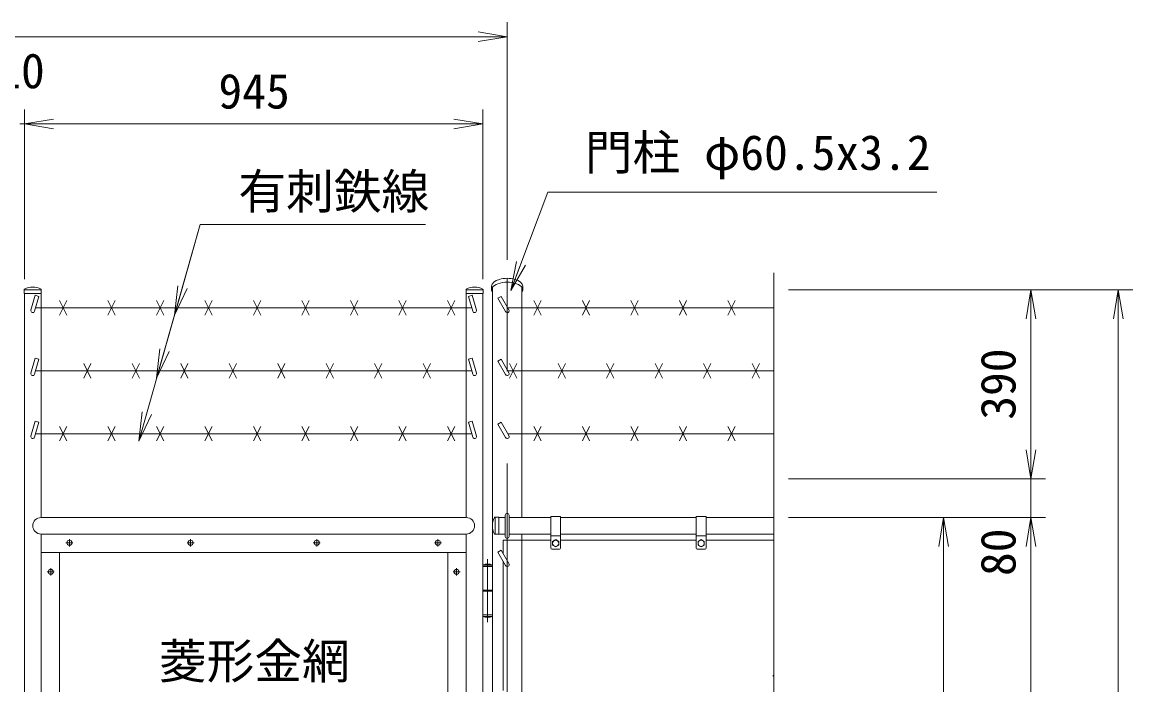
# Model space of a CAD drawing. Units: millimetres, scale not verified. Extents: x -6300 to 6300, y -4455 to 4455.
# Drawn here: x 1568 to 3858, y 606 to 1973 of the extents above; entities that cross this region are included whole.
import ezdxf
from ezdxf.enums import TextEntityAlignment as Align

# ---------------------------------------------------------------- set-up
doc = ezdxf.new("R2010")
doc.units = ezdxf.units.MM
doc.header["$LTSCALE"] = 30
doc.linetypes.add('USER1', pattern=[50.8, 31.75, -6.35, 6.35, -6.35])
for name, color, linetype, lineweight in [('0-0_D-DCR-HCH', 7, 'Continuous', 9), ('0-1_D-STR1', 1, 'Continuous', 18), ('0-2_D-STR3', 3, 'Continuous', 13), ('0-3_D-BMK', 2, 'USER1', 13), ('0-6_D-STR-TXT', 7, 'Continuous', 9), ('0-7_D-STR-DIM', 7, 'Continuous', 9), ('0-8_0', 7, 'Continuous', 9)]:
    doc.layers.add(name, color=color, linetype=linetype, lineweight=lineweight)
doc.styles.add('ＭＳ ゴシック', font='')
doc.styles.get('ＭＳ ゴシック').set_extended_font_data('MS Gothic')

# ---------------------------------------------------------------- blocks, each defined once
blk = doc.blocks.new('_Open')
at = {"layer": '0-8_0'}
blk.add_line((-30, 5), (0, 0), dxfattribs=at)
blk.add_lwpolyline([(-30, -5), (0, 0), (-30, 0)], dxfattribs=at)

msp = doc.modelspace()

# ---------------------------------------------------------------- linework, layer by layer
at = {"layer": '0-0_D-DCR-HCH'}
msp.add_line((3118.32, 622.82), (3115.98, 625.16), dxfattribs=at)
at = {"layer": '0-1_D-STR1'}
for p, q in [((1572.57, 1421.28), (1572.57, 1412.95)), ((1607.57, 1420.95), (1572.57, 1420.95)), ((1607.57, 1421.28), (1607.57, 1412.95)), ((2483.57, 1421.28), (2483.57, 1412.95)), ((2483.57, 1420.95), (2518.57, 1420.95)), ((2518.57, 1421.28), (2518.57, 1412.95)), ((2536.22, 1420.66), (2536.22, 1428.62)), ((2598.57, 950.95), (2598.57, 1425.98)), ((2600.42, 1420.66), (2600.42, 1428.62)), ((1607.57, 1412.95), (1572.57, 1412.95)), ((1573.07, 1412.95), (1573.07, -26.05)), ((1607.07, 1412.95), (1607.07, 950.95)), ((2483.57, 1412.95), (2518.57, 1412.95)), ((2484.07, 950.95), (2484.07, 1412.95)), ((2518.07, -1019.05), (2518.07, 1412.95)), ((2484.07, 950.95), (1607.07, 950.95)), ((2542.99, 951.45), (2551.32, 951.45)), ((2543.32, 951.45), (2543.32, 916.45)), ((2551.32, 951.45), (2551.32, 916.45)), ((2564.32, 950.95), (2551.32, 950.95)), ((2658.32, 950.95), (2572.32, 950.95)), ((2958.32, 950.95), (2678.32, 950.95)), ((3118.32, 950.95), (2978.32, 950.95)), ((1607.07, 916.95), (1607.07, -26.05)), ((2484.07, 916.95), (1607.07, 916.95)), ((2484.07, -985.05), (2484.07, 916.95)), ((2542.99, 916.45), (2551.32, 916.45)), ((2564.32, 916.95), (2551.32, 916.95)), ((2658.32, 916.95), (2572.32, 916.95)), ((2598.57, -985.05), (2598.57, 916.95)), ((2958.32, 916.95), (2678.32, 916.95)), ((3118.32, 916.95), (2978.32, 916.95)), ((2484.07, 878.95), (1607.07, 878.95)), ((1645.07, 878.95), (1645.07, 15.95)), ((2446.07, 15.95), (2446.07, 878.95))]:
    msp.add_line(p, q, dxfattribs=at)
msp.add_lwpolyline([(2538.07, 1425.98), (2538.07, -1399.05), (2598.57, -1399.05), (2598.57, -1019.05)], dxfattribs=at)
for centre, radius, start, end in [((1573.57, 1421.28), 1, 122.29827, 180), ((1590.07, 1390.73), 35.72, 61.52136, 118.47864), ((1606.57, 1421.28), 1, 0, 57.70173), ((2484.57, 1421.28), 1, 122.29827, 180), ((2501.07, 1390.73), 35.72, 61.52136, 118.47864), ((2517.57, 1421.28), 1, 0, 57.70173), ((1607.07, 933.95), 17, 90, 270), ((2484.07, 933.95), 17, 270, 90), ((2573.54, 933.95), 35.72, 151.52136, 208.47864), ((2542.99, 950.45), 1, 90, 147.70173), ((2542.99, 917.45), 1, 212.29827, 270)]:
    msp.add_arc(centre, radius, start, end, dxfattribs=at)
for centre, start_param, end_param in [((2568.32, 1428.62), 6.2831853, 9.424778), ((2568.32, 1420.66), 5.9420265, 9.7659367)]:
    msp.add_ellipse(centre, major_axis=(32.1, 0), ratio=0.494803, start_param=start_param, end_param=end_param, dxfattribs=at)
at = {"layer": '0-2_D-STR3'}
for p, q in [((1594.94, 1409.49), (1586.22, 1378.85)), ((1602.64, 1407.3), (1593.92, 1376.66)), ((1602.64, 1407.3), (1594.94, 1409.49)), ((1645.07, 1368.76), (1660.07, 1398.76)), ((1645.07, 1398.76), (1660.07, 1368.76)), ((1745.07, 1368.76), (1760.07, 1398.76)), ((1745.07, 1398.76), (1760.07, 1368.76)), ((1845.07, 1368.76), (1860.07, 1398.76)), ((1845.07, 1398.76), (1860.07, 1368.76)), ((1945.07, 1368.76), (1960.07, 1398.76)), ((1945.07, 1398.76), (1960.07, 1368.76)), ((2045.07, 1368.76), (2060.07, 1398.76)), ((2045.07, 1398.76), (2060.07, 1368.76)), ((2145.07, 1368.76), (2160.07, 1398.76)), ((2145.07, 1398.76), (2160.07, 1368.76)), ((2245.07, 1368.76), (2260.07, 1398.76)), ((2245.07, 1398.76), (2260.07, 1368.76)), ((2345.07, 1368.76), (2360.07, 1398.76)), ((2345.07, 1398.76), (2360.07, 1368.76)), ((2445.07, 1368.76), (2460.07, 1398.76)), ((2445.07, 1398.76), (2460.07, 1368.76)), ((2488.5, 1407.3), (2496.2, 1409.49)), ((2488.5, 1407.3), (2497.22, 1376.66)), ((2496.2, 1409.49), (2504.92, 1378.85)), ((2548.93, 1403.35), (2555.86, 1407.35)), ((2548.93, 1403.35), (2564.86, 1375.76)), ((2555.86, 1407.35), (2571.78, 1379.76)), ((2623.32, 1368.76), (2638.32, 1398.76)), ((2623.32, 1398.76), (2638.32, 1368.76)), ((2723.32, 1368.76), (2738.32, 1398.76)), ((2723.32, 1398.76), (2738.32, 1368.76)), ((2823.32, 1368.76), (2838.32, 1398.76)), ((2823.32, 1398.76), (2838.32, 1368.76)), ((2923.32, 1368.76), (2938.32, 1398.76)), ((2923.32, 1398.76), (2938.32, 1368.76)), ((2923.32, 1368.76), (2938.32, 1398.76)), ((2923.32, 1398.76), (2938.32, 1368.76)), ((3023.32, 1368.76), (3038.32, 1398.76)), ((3023.32, 1398.76), (3038.32, 1368.76)), ((2495.2, 1383.76), (1595.94, 1383.76)), ((3118.32, 1383.76), (2569.47, 1383.76)), ((1594.94, 1279.59), (1586.22, 1248.95)), ((1602.64, 1277.4), (1593.92, 1246.76)), ((1602.64, 1277.4), (1594.94, 1279.59)), ((1695.07, 1238.86), (1710.07, 1268.86)), ((1695.07, 1268.86), (1710.07, 1238.86)), ((1795.07, 1238.86), (1810.07, 1268.86)), ((1795.07, 1268.86), (1810.07, 1238.86)), ((1895.07, 1238.86), (1910.07, 1268.86)), ((1895.07, 1268.86), (1910.07, 1238.86)), ((1995.07, 1238.86), (2010.07, 1268.86)), ((1995.07, 1268.86), (2010.07, 1238.86)), ((2095.07, 1238.86), (2110.07, 1268.86)), ((2095.07, 1268.86), (2110.07, 1238.86)), ((2195.07, 1238.86), (2210.07, 1268.86)), ((2195.07, 1268.86), (2210.07, 1238.86)), ((2295.07, 1238.86), (2310.07, 1268.86)), ((2295.07, 1268.86), (2310.07, 1238.86)), ((2395.07, 1238.86), (2410.07, 1268.86)), ((2395.07, 1268.86), (2410.07, 1238.86)), ((2488.5, 1277.4), (2496.2, 1279.59)), ((2488.5, 1277.4), (2497.22, 1246.76)), ((2496.2, 1279.59), (2504.92, 1248.95)), ((2548.93, 1273.44), (2555.86, 1277.44)), ((2548.93, 1273.44), (2564.86, 1245.86)), ((2555.86, 1277.44), (2571.78, 1249.86)), ((2573.32, 1238.86), (2588.32, 1268.86)), ((2573.32, 1268.86), (2588.32, 1238.86)), ((2673.32, 1238.86), (2688.32, 1268.86)), ((2673.32, 1268.86), (2688.32, 1238.86)), ((2773.32, 1238.86), (2788.32, 1268.86)), ((2773.32, 1268.86), (2788.32, 1238.86)), ((2873.32, 1238.86), (2888.32, 1268.86)), ((2873.32, 1268.86), (2888.32, 1238.86)), ((2873.32, 1238.86), (2888.32, 1268.86)), ((2873.32, 1268.86), (2888.32, 1238.86)), ((2973.32, 1238.86), (2988.32, 1268.86)), ((2973.32, 1268.86), (2988.32, 1238.86)), ((3073.32, 1238.86), (3088.32, 1268.86)), ((3073.32, 1268.86), (3088.32, 1238.86)), ((2495.2, 1253.86), (1595.94, 1253.86)), ((3118.32, 1253.86), (2569.47, 1253.86)), ((1594.94, 1149.69), (1586.22, 1119.05)), ((1602.64, 1147.5), (1593.92, 1116.86)), ((1602.64, 1147.5), (1594.94, 1149.69)), ((2488.5, 1147.5), (2496.2, 1149.69)), ((2488.5, 1147.5), (2497.22, 1116.86)), ((2496.2, 1149.69), (2504.92, 1119.05)), ((2548.93, 1143.54), (2555.86, 1147.54)), ((2555.86, 1147.54), (2571.78, 1119.95)), ((2495.2, 1123.95), (1595.94, 1123.95)), ((1645.07, 1108.95), (1660.07, 1138.95)), ((1645.07, 1138.95), (1660.07, 1108.95)), ((1745.07, 1108.95), (1760.07, 1138.95)), ((1745.07, 1138.95), (1760.07, 1108.95)), ((1845.07, 1108.95), (1860.07, 1138.95)), ((1845.07, 1138.95), (1860.07, 1108.95)), ((1945.07, 1108.95), (1960.07, 1138.95)), ((1945.07, 1138.95), (1960.07, 1108.95)), ((2045.07, 1108.95), (2060.07, 1138.95)), ((2045.07, 1138.95), (2060.07, 1108.95)), ((2145.07, 1108.95), (2160.07, 1138.95)), ((2145.07, 1138.95), (2160.07, 1108.95)), ((2245.07, 1108.95), (2260.07, 1138.95)), ((2245.07, 1138.95), (2260.07, 1108.95)), ((2345.07, 1108.95), (2360.07, 1138.95)), ((2345.07, 1138.95), (2360.07, 1108.95)), ((2445.07, 1108.95), (2460.07, 1138.95)), ((2445.07, 1138.95), (2460.07, 1108.95)), ((2548.93, 1143.54), (2564.86, 1115.95)), ((3118.32, 1123.95), (2569.47, 1123.95)), ((2623.32, 1108.95), (2638.32, 1138.95)), ((2623.32, 1138.95), (2638.32, 1108.95)), ((2723.32, 1108.95), (2738.32, 1138.95)), ((2723.32, 1138.95), (2738.32, 1108.95)), ((2823.32, 1108.95), (2838.32, 1138.95)), ((2823.32, 1138.95), (2838.32, 1108.95)), ((2923.32, 1108.95), (2938.32, 1138.95)), ((2923.32, 1138.95), (2938.32, 1108.95)), ((2923.32, 1108.95), (2938.32, 1138.95)), ((2923.32, 1138.95), (2938.32, 1108.95)), ((3023.32, 1108.95), (3038.32, 1138.95)), ((3023.32, 1138.95), (3038.32, 1108.95)), ((2564.32, 911.95), (2564.32, 955.95)), ((2572.32, 911.95), (2572.32, 955.95)), ((2658.32, 952.95), (2658.32, 887.95)), ((2678.32, 952.95), (2658.32, 952.95)), ((2678.32, 952.95), (2678.32, 887.95)), ((2958.32, 952.95), (2958.32, 887.95)), ((2978.32, 952.95), (2958.32, 952.95)), ((2978.32, 952.95), (2978.32, 887.95)), ((2560.32, 903.95), (2658.32, 903.95)), ((2560.32, 875.81), (2560.32, 903.95)), ((2678.32, 912.95), (2658.32, 912.95)), ((2661.82, 901.69), (2668.32, 905.45)), ((2661.82, 901.69), (2661.82, 894.21)), ((2668.32, 905.45), (2674.82, 901.69)), ((2674.82, 901.69), (2674.82, 894.21)), ((2678.32, 903.95), (2958.32, 903.95)), ((2978.32, 912.95), (2958.32, 912.95)), ((2961.82, 901.69), (2968.32, 905.45)), ((2961.82, 901.69), (2961.82, 894.21)), ((2968.32, 905.45), (2974.82, 901.69)), ((2974.82, 901.69), (2974.82, 894.21)), ((2978.32, 903.95), (3118.32, 903.95)), ((2548.93, 879.54), (2555.86, 883.54)), ((2548.93, 879.54), (2564.86, 851.95)), ((2555.86, 883.54), (2571.78, 855.95)), ((2676.32, 885.95), (2660.32, 885.95)), ((2976.32, 885.95), (2960.32, 885.95)), ((2518.07, 852.95), (2538.07, 852.95)), ((2518.07, 746.95), (2518.07, 852.95)), ((2518.07, 849.95), (2538.07, 849.95)), ((2538.07, 852.95), (2538.07, 746.95)), ((2560.32, 593.81), (2560.32, 859.81)), ((2518.07, 800.95), (2538.07, 800.95)), ((2538.07, 798.95), (2518.07, 798.95)), ((2538.07, 749.95), (2518.07, 749.95)), ((2518.07, 746.95), (2538.07, 746.95))]:
    msp.add_line(p, q, dxfattribs=at)
for points in [[(2661.82, 894.21), (2668.32, 890.45), (2674.82, 894.21)], [(2961.82, 894.21), (2968.32, 890.45), (2974.82, 894.21)]]:
    msp.add_lwpolyline(points, dxfattribs=at)
for centre, radius in [((1665.57, 898.95), 5.25), ((1915.57, 898.95), 5.25), ((2175.57, 898.95), 5.25), ((2425.57, 898.95), 5.25), ((2668.32, 897.95), 6.49), ((2968.32, 897.95), 6.49), ((1627.07, 838.95), 5.25), ((2464.07, 838.95), 5.25)]:
    msp.add_circle(centre, radius, dxfattribs=at)
for centre, radius, start, end in [((1590.07, 1377.76), 4, 164.11158, 344.11158), ((2501.07, 1377.76), 4, 195.88842, 15.88842), ((2568.32, 1377.76), 4, 210, 30), ((1590.07, 1247.86), 4, 164.11158, 344.11158), ((2501.07, 1247.86), 4, 195.88842, 15.88842), ((2568.32, 1247.86), 4, 210, 30), ((1590.07, 1117.95), 4, 164.11158, 344.11158), ((2501.07, 1117.95), 4, 195.88842, 15.88842), ((2568.32, 1117.95), 4, 210, 30), ((2568.32, 955.95), 4, 0, 180), ((2568.32, 911.95), 4, 180, 0), ((2660.32, 887.95), 2, 180, 270), ((2676.32, 887.95), 2, 270, 0), ((2960.32, 887.95), 2, 180, 270), ((2976.32, 887.95), 2, 270, 0), ((2528.07, 828.95), 26, 67.38014, 112.61986), ((2568.32, 853.95), 4, 210, 30), ((2528.07, 770.95), 26, 247.38014, 292.61986)]:
    msp.add_arc(centre, radius, start, end, dxfattribs=at)
at = {"layer": '0-3_D-BMK'}
for p, q in [((2568.32, -1414.05), (2568.32, 1452.95)), ((1673.01, 898.95), (1658.13, 898.95)), ((1665.57, 906.39), (1665.57, 891.51)), ((1923.01, 898.95), (1908.13, 898.95)), ((1915.57, 906.39), (1915.57, 891.51)), ((2183.01, 898.95), (2168.13, 898.95)), ((2175.57, 906.39), (2175.57, 891.51)), ((2433.01, 898.95), (2418.13, 898.95)), ((2425.57, 906.39), (2425.57, 891.51)), ((2528.07, 734.95), (2528.07, 864.95)), ((1634.51, 838.95), (1619.63, 838.95)), ((1627.07, 846.39), (1627.07, 831.51)), ((2471.51, 838.95), (2456.63, 838.95)), ((2464.07, 846.39), (2464.07, 831.51))]:
    msp.add_line(p, q, dxfattribs=at)
at = {"layer": '0-6_D-STR-TXT'}
for q in [(1845.99, 1240.26), (1882.84, 1370.16)]:
    msp.add_line((1935.41, 1555.48), q, dxfattribs=at)
for points in [[(3454.09, 1622.45), (2652.07, 1622.45), (2576.68, 1421.18)], [(2399.74, 1555.48), (1935.41, 1555.48), (1809.15, 1110.35)]]:
    msp.add_lwpolyline(points, dxfattribs=at)
at = {"layer": '0-7_D-STR-DIM'}
for p, q in [((2568.32, 1482.95), (2568.32, 1972.95)), ((628.32, 1942.95), (2508.32, 1942.95)), ((1573.07, 1442.95), (1573.07, 1792.95)), ((1573.07, 1442.95), (1573.07, 1792.95)), ((2518.07, 1442.95), (2518.07, 1792.95)), ((1573.07, 1762.95), (1563.57, 1762.95)), ((1633.07, 1762.95), (2458.07, 1762.95)), ((1633.07, 1762.95), (1693.07, 1762.95)), ((3118.32, 1455.95), (3118.32, -8.4)), ((3148.32, 1420.95), (3858.32, 1420.95)), ((3148.32, 1420.95), (3678.32, 1420.95)), ((3648.32, 1090.95), (3648.32, 1360.95)), ((3828.32, -989.05), (3828.32, 1360.95)), ((3648.32, 1090.95), (3648.32, 1150.95)), ((3148.32, 1030.95), (3678.32, 1030.95)), ((3148.32, 1030.95), (3678.32, 1030.95)), ((3648.32, 950.95), (3648.32, 1030.95)), ((3148.32, 950.95), (3498.32, 950.95)), ((3148.32, 950.95), (3678.32, 950.95)), ((3148.32, 950.95), (3678.32, 950.95)), ((3468.32, -959.05), (3468.32, 890.95)), ((3648.32, -989.05), (3648.32, 890.95)), ((3648.32, 890.95), (3648.32, 830.95))]:
    msp.add_line(p, q, dxfattribs=at)

# ---------------------------------------------------------------- block references
at = {"layer": '0-6_D-STR-TXT', "xscale": 2, "yscale": 2}
for p, rotation in [((2575.98, 1419.31), 249.46512), ((1882.3, 1368.24), 254.16392), ((1845.45, 1238.33), 254.16392), ((1808.6, 1108.43), 254.16392)]:
    msp.add_blockref('_Open', p, dxfattribs=dict(at, rotation=rotation))
at = {"layer": '0-7_D-STR-DIM', "xscale": 2, "yscale": 2}
for p in [(2568.32, 1942.95), (2518.07, 1762.95)]:
    msp.add_blockref('_Open', p, dxfattribs=at)
for p, rotation in [((1573.07, 1762.95), 180), ((1573.07, 1762.95), 180), ((3648.32, 1420.95), 90), ((3828.32, 1420.95), 90), ((3648.32, 1030.95), 270), ((3648.32, 1030.95), 270), ((3468.32, 950.95), 90), ((3648.32, 950.95), 90), ((3648.32, 950.95), 90)]:
    msp.add_blockref('_Open', p, dxfattribs=dict(at, rotation=rotation))

# ---------------------------------------------------------------- texts
at = {"layer": '0-6_D-STR-TXT', "style": 'ＭＳ ゴシック'}
for s, p in [('門柱 φ60.5x3.2', (2728.46, 1646.47)), ('有刺鉄線', (2014.08, 1566.24)), ('菱形金網', (1850.15, 597.05))]:
    msp.add_text(s, height=72.14, dxfattribs=at).set_placement(p, align=Align.BOTTOM_LEFT)
at = {"layer": '0-7_D-STR-DIM', "style": 'ＭＳ ゴシック'}
for s, p in [('10', (1516.72, 1815.07)), ('945', (1972.86, 1773.07))]:
    msp.add_text(s, height=72.14, dxfattribs=at).set_placement(p, align=Align.BOTTOM_LEFT)
for s, p in [('390', (3638.2, 1152.64)), ('80', (3638.2, 830.2))]:
    msp.add_text(s, height=72.14, rotation=90, dxfattribs=at).set_placement(p, align=Align.BOTTOM_LEFT)

doc.saveas('drawing.dxf')
